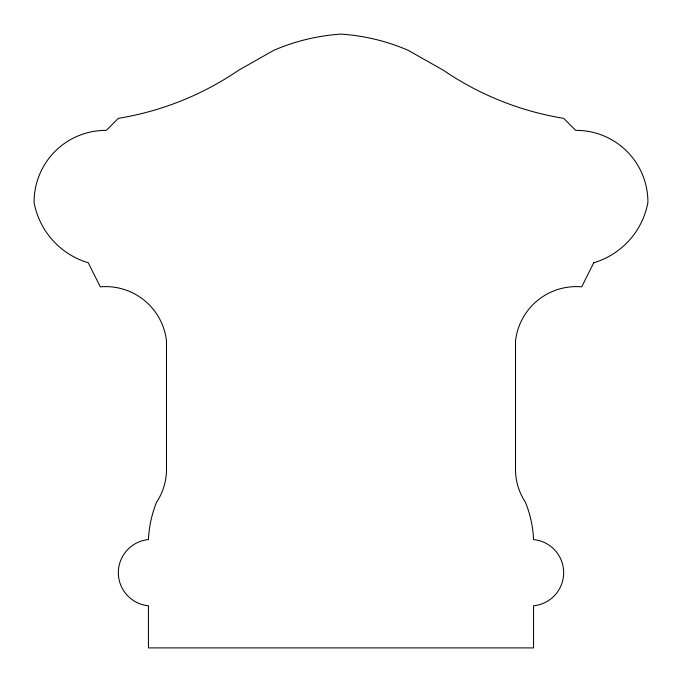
<?xml version="1.0" encoding="UTF-8"?>
<svg xmlns="http://www.w3.org/2000/svg" width="682" height="682" viewBox="0 0 682 682"><rect width="100%" height="100%" fill="white"/><g stroke="black" fill="none" stroke-linecap="round" stroke-linejoin="round"><path stroke-width="1.02" d="M593.741 262.775L581.703 286.841A61.218 61.218 0 0 0 515.515 341L515.515 467.375A59.658 59.658 0 0 0 525.404 502.182A113.135 113.135 0 0 1 533.563 539.581A33.248 33.248 0 0 1 533.563 605.778L533.563 647.9L148.437 647.9L148.437 605.778A33.248 33.248 0 0 1 148.437 539.581A113.135 113.135 0 0 1 156.596 502.182A59.658 59.658 0 0 0 166.485 467.375L166.485 341A61.218 61.218 0 0 0 100.297 286.841L88.259 262.775A77.629 77.629 0 0 1 34.1 202.597A71.61 71.61 0 0 1 106.315 130.381L118.344 118.344A298.767 298.767 0 0 0 238.7 70.203L273.789 50.332A203.134 203.134 0 0 1 341 34.1A203.134 203.134 0 0 1 408.211 50.332L443.3 70.203A298.767 298.767 0 0 0 563.656 118.344L575.685 130.381A71.61 71.61 0 0 1 647.9 202.597A77.629 77.629 0 0 1 593.741 262.775"/></g></svg>
